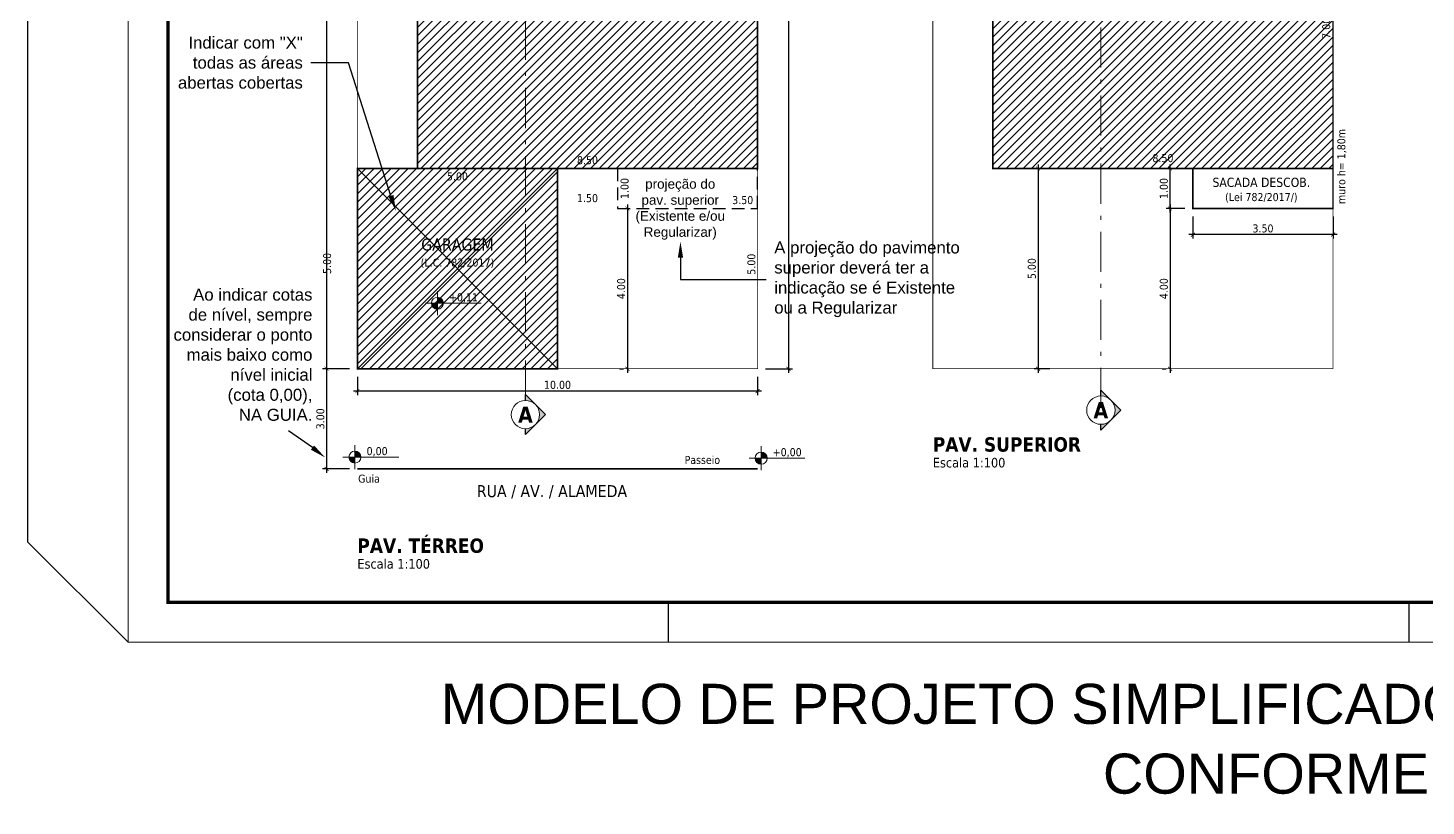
# Model space of a CAD drawing. Extents: x 1213.3 to 1311.5, y 1171.4 to 1217.5.
# Drawn here: x 1213.27 to 1248.2, y 1171.39 to 1190.81 of the extents above; entities that cross this region are included whole.
import ezdxf
from ezdxf import colors
from ezdxf.entities.mleader import LeaderData, LeaderLine
from ezdxf.enums import TextEntityAlignment as Align
from ezdxf.math import Vec2, Vec3

# ---------------------------------------------------------------- set-up
doc = ezdxf.new("R2010")
doc.units = 0
doc.linetypes.add('DASHED', pattern=[19.05, 12.7, -6.35])
doc.linetypes.add('Linha Para Cortes', pattern=[1.6, 1, -0.3, 0, -0.3])
doc.layers.add('NÃO MEXER', color=7, linetype='Continuous')
doc.layers.add('Observações - NÃO PLOTAR', color=200, linetype='Continuous', plot=False)
doc.styles.add('_arial decreto', font='arial.ttf')
doc.styles.add('_tahoma decreto', font='tahoma.ttf')
doc.dimstyles.new('100 COM LINHAS DECRETO', dxfattribs={"dimtxt": 0.2, "dimasz": 0.1, "dimexe": 0.1, "dimexo": 0.2, "dimgap": 0.05, "dimtad": 1, "dimzin": 4, "dimdsep": 46, "dimtxsty": '_tahoma decreto', "dimblk": 'ARCHTICK', "dimcen": 2, "dimdle": 0.1, "dimazin": 0, "dimtfac": 1, "dimtofl": 0, "dimtmove": 2, "dimatfit": 3, "dimldrblk": 'OPEN30', "dimfxl": 1, "dimtolj": 1, "dimtzin": 0, "dimarcsym": 0})
doc.dimstyles.new('100 SEM LINHAS DECRETO', dxfattribs={"dimtxt": 0.2, "dimasz": 0.1, "dimexe": 0.1, "dimexo": 0.2, "dimgap": 0.05, "dimtad": 1, "dimzin": 4, "dimdsep": 46, "dimtxsty": '_tahoma decreto', "dimblk": 'ARCHTICK', "dimcen": 2, "dimdle": 0.1, "dimse1": 1, "dimse2": 1, "dimsd1": 1, "dimsd2": 1, "dimazin": 0, "dimtfac": 1, "dimtofl": 0, "dimtmove": 2, "dimatfit": 3, "dimldrblk": 'OPEN30', "dimfxl": 1, "dimtolj": 1, "dimtzin": 0, "dimarcsym": 0})

# ---------------------------------------------------------------- blocks, each defined once
blk = doc.blocks.new('_ArchTick')
at = {"color": 0, "linetype": 'ByBlock', "const_width": 0.15}
blk.add_lwpolyline([(-0.5, -0.5), (0.5, 0.5)], dxfattribs=at)
blk = doc.blocks.new('*D8')
at = {"color": 0, "lineweight": -2, "transparency": 16777216}
for p, q in [((1221.302, 1207.303), (1220.632, 1207.303)), ((1220.732, 1207.403), (1220.732, 1182.203)), ((1221.302, 1182.303), (1220.632, 1182.303))]:
    blk.add_line(p, q, dxfattribs=at)
at = {"layer": 'Defpoints', "color": 0, "ltscale": 2, "transparency": 16777216}
for p in [(1221.502, 1207.303), (1220.732, 1182.303), (1221.502, 1182.303)]:
    blk.add_point(p, dxfattribs=at)
at = {"color": 0, "lineweight": -2, "ltscale": 2, "transparency": 16777216, "xscale": 0.1, "yscale": 0.1, "zscale": 0.1}
for p, rotation in [((1220.732, 1207.303), 90), ((1220.732, 1182.303), 270)]:
    blk.add_blockref('_ArchTick', p, dxfattribs=dict(at, rotation=rotation))
at = {"color": 0, "ltscale": 2, "transparency": 16777216, "insert": (1220.578, 1194.803), "char_height": 0.2, "attachment_point": 5, "rotation": 90, "style": '_tahoma decreto'}
blk.add_mtext('\\A1;25.00', dxfattribs=at)
blk = doc.blocks.new('_Open30')
at = {"color": 0, "linetype": 'ByBlock', "lineweight": -2}
for p, q in [((-1, 0.27), (0, 0)), ((0, 0), (-1, -0.27)), ((0, 0), (-1, 0))]:
    blk.add_line(p, q, dxfattribs=at)
blk = doc.blocks.new('*D18')
at = {"layer": 'Defpoints', "color": 0, "ltscale": 2, "transparency": 16777216}
for p in [(1231.502, 1202.301), (1231.502, 1187.303), (1231.502, 1187.303)]:
    blk.add_point(p, dxfattribs=at)
at = {"color": 0, "ltscale": 2, "transparency": 16777216, "insert": (1231.348, 1194.802), "char_height": 0.2, "attachment_point": 5, "rotation": 90, "style": '_tahoma decreto'}
blk.add_mtext('\\A1;15.00', dxfattribs=at)
blk = doc.blocks.new('*D19')
at = {"layer": 'Defpoints', "color": 0, "ltscale": 2, "transparency": 16777216}
for p in [(1231.502, 1187.303), (1231.502, 1182.303), (1231.502, 1182.303)]:
    blk.add_point(p, dxfattribs=at)
at = {"color": 0, "ltscale": 2, "transparency": 16777216, "insert": (1231.348, 1184.913), "char_height": 0.2, "attachment_point": 5, "rotation": 90, "style": '_tahoma decreto'}
blk.add_mtext('\\A1;5.00', dxfattribs=at)
blk = doc.blocks.new('*D28')
at = {"layer": 'Defpoints', "color": 0, "ltscale": 2, "transparency": 16777216}
for p in [(1223.037, 1198.303), (1223.374, 1198.303), (1223.037, 1187.303)]:
    blk.add_point(p, dxfattribs=at)
at = {"color": 0, "ltscale": 2, "transparency": 16777216, "insert": (1223.22, 1192.803), "char_height": 0.2, "attachment_point": 5, "rotation": 90, "style": '_tahoma decreto'}
blk.add_mtext('\\A1;11.00', dxfattribs=at)
blk = doc.blocks.new('*D29')
at = {"layer": 'Defpoints', "color": 0, "ltscale": 2, "transparency": 16777216}
for p in [(1223.002, 1187.354), (1223.002, 1187.303), (1231.502, 1187.303)]:
    blk.add_point(p, dxfattribs=at)
at = {"color": 0, "ltscale": 2, "transparency": 16777216, "insert": (1227.252, 1187.508), "char_height": 0.2, "attachment_point": 5, "style": '_tahoma decreto'}
blk.add_mtext('\\A1;8.50', dxfattribs=at)
blk = doc.blocks.new('*D30')
at = {"layer": 'Defpoints', "color": 0, "ltscale": 2, "transparency": 16777216}
for p in [(1221.502, 1187.303), (1226.502, 1187.303), (1226.502, 1186.95)]:
    blk.add_point(p, dxfattribs=at)
at = {"color": 0, "ltscale": 2, "transparency": 16777216, "insert": (1224.002, 1187.104), "char_height": 0.2, "attachment_point": 5, "style": '_tahoma decreto'}
blk.add_mtext('\\A1;5.00', dxfattribs=at)
blk = doc.blocks.new('*D31')
at = {"layer": 'Defpoints', "color": 0, "ltscale": 2, "transparency": 16777216}
for p in [(1220.532, 1187.434), (1220.901, 1187.434), (1220.532, 1182.434)]:
    blk.add_point(p, dxfattribs=at)
at = {"color": 0, "ltscale": 2, "transparency": 16777216, "insert": (1220.747, 1184.934), "char_height": 0.2, "attachment_point": 5, "rotation": 90, "style": '_tahoma decreto'}
blk.add_mtext('\\A1;5.00', dxfattribs=at)
blk = doc.blocks.new('*D32')
at = {"layer": 'Defpoints', "color": 0, "ltscale": 2, "transparency": 16777216}
for p in [(1228.002, 1186.407), (1228.002, 1186.303), (1231.502, 1186.303)]:
    blk.add_point(p, dxfattribs=at)
at = {"color": 0, "ltscale": 2, "transparency": 16777216, "insert": (1231.13, 1186.513), "char_height": 0.2, "attachment_point": 5, "style": '_tahoma decreto'}
blk.add_mtext('\\A1;3.50', dxfattribs=at)
blk = doc.blocks.new('*D33')
at = {"layer": 'Defpoints', "color": 0, "ltscale": 2, "transparency": 16777216}
for p in [(1226.502, 1186.407), (1226.502, 1186.407), (1228.002, 1186.303)]:
    blk.add_point(p, dxfattribs=at)
at = {"color": 0, "ltscale": 2, "transparency": 16777216, "insert": (1227.252, 1186.561), "char_height": 0.2, "attachment_point": 5, "style": '_tahoma decreto'}
blk.add_mtext('\\A1;1.50', dxfattribs=at)
blk = doc.blocks.new('*D34')
at = {"layer": 'Defpoints', "color": 0, "ltscale": 2, "transparency": 16777216}
for p in [(1228.002, 1187.303), (1228.002, 1186.303), (1228.334, 1186.303)]:
    blk.add_point(p, dxfattribs=at)
at = {"color": 0, "ltscale": 2, "transparency": 16777216, "insert": (1228.18, 1186.803), "char_height": 0.2, "attachment_point": 5, "rotation": 90, "style": '_tahoma decreto'}
blk.add_mtext('\\A1;1.00', dxfattribs=at)
blk = doc.blocks.new('*D35')
at = {"color": 0, "lineweight": -2, "transparency": 16777216}
for p, q in [((1221.502, 1182.103), (1221.502, 1181.646)), ((1231.502, 1182.103), (1231.502, 1181.646)), ((1231.602, 1181.746), (1221.402, 1181.746))]:
    blk.add_line(p, q, dxfattribs=at)
at = {"layer": 'Defpoints', "color": 0, "ltscale": 2, "transparency": 16777216}
for p in [(1221.502, 1182.303), (1231.502, 1182.303), (1221.502, 1181.746)]:
    blk.add_point(p, dxfattribs=at)
at = {"color": 0, "lineweight": -2, "ltscale": 2, "transparency": 16777216, "xscale": 0.1, "yscale": 0.1, "zscale": 0.1, "rotation": 180}
blk.add_blockref('_ArchTick', (1221.502, 1181.746), dxfattribs=at)
at = {"color": 0, "lineweight": -2, "ltscale": 2, "transparency": 16777216, "xscale": 0.1, "yscale": 0.1, "zscale": 0.1}
blk.add_blockref('_ArchTick', (1231.502, 1181.746), dxfattribs=at)
at = {"color": 0, "ltscale": 2, "transparency": 16777216, "insert": (1226.502, 1181.9), "char_height": 0.2, "attachment_point": 5, "style": '_tahoma decreto'}
blk.add_mtext('\\A1;10.00', dxfattribs=at)
blk = doc.blocks.new('*D36')
at = {"color": 0, "lineweight": -2, "transparency": 16777216}
for p, q in [((1231.702, 1207.303), (1232.372, 1207.303)), ((1232.272, 1207.403), (1232.272, 1182.203)), ((1231.702, 1182.303), (1232.372, 1182.303))]:
    blk.add_line(p, q, dxfattribs=at)
at = {"layer": 'Defpoints', "color": 0, "ltscale": 2, "transparency": 16777216}
for p in [(1231.502, 1207.303), (1231.502, 1182.303), (1232.272, 1182.303)]:
    blk.add_point(p, dxfattribs=at)
at = {"color": 0, "lineweight": -2, "ltscale": 2, "transparency": 16777216, "xscale": 0.1, "yscale": 0.1, "zscale": 0.1}
for p, rotation in [((1232.272, 1207.303), 90), ((1232.272, 1182.303), 270)]:
    blk.add_blockref('_ArchTick', p, dxfattribs=dict(at, rotation=rotation))
at = {"color": 0, "ltscale": 2, "transparency": 16777216, "insert": (1232.118, 1194.803), "char_height": 0.2, "attachment_point": 5, "rotation": 90, "style": '_tahoma decreto'}
blk.add_mtext('\\A1;25.00', dxfattribs=at)
blk = doc.blocks.new('*D37')
at = {"color": 0, "lineweight": -2, "transparency": 16777216}
for p, q in [((1228.248, 1186.403), (1228.248, 1182.203)), ((1228.048, 1186.303), (1228.148, 1186.303)), ((1228.048, 1182.303), (1228.148, 1182.303))]:
    blk.add_line(p, q, dxfattribs=at)
at = {"layer": 'Defpoints', "color": 0, "ltscale": 2, "transparency": 16777216}
for p in [(1228.248, 1186.303), (1228.248, 1182.303), (1228.248, 1182.303)]:
    blk.add_point(p, dxfattribs=at)
at = {"color": 0, "lineweight": -2, "ltscale": 2, "transparency": 16777216, "xscale": 0.1, "yscale": 0.1, "zscale": 0.1}
for p, rotation in [((1228.248, 1186.303), 90), ((1228.248, 1182.303), 270)]:
    blk.add_blockref('_ArchTick', p, dxfattribs=dict(at, rotation=rotation))
at = {"color": 0, "ltscale": 2, "transparency": 16777216, "insert": (1228.094, 1184.303), "char_height": 0.2, "attachment_point": 5, "rotation": 90, "style": '_tahoma decreto'}
blk.add_mtext('\\A1;4.00', dxfattribs=at)
blk = doc.blocks.new('*D39')
at = {"color": 0, "lineweight": -2, "transparency": 16777216}
for p, q in [((1242.38, 1186.103), (1242.38, 1185.551)), ((1245.88, 1186.103), (1245.88, 1185.551)), ((1245.98, 1185.651), (1242.28, 1185.651))]:
    blk.add_line(p, q, dxfattribs=at)
at = {"layer": 'Defpoints', "color": 0, "ltscale": 2, "transparency": 16777216}
for p in [(1242.38, 1186.303), (1245.88, 1186.303), (1242.38, 1185.651)]:
    blk.add_point(p, dxfattribs=at)
at = {"color": 0, "lineweight": -2, "ltscale": 2, "transparency": 16777216, "xscale": 0.1, "yscale": 0.1, "zscale": 0.1, "rotation": 180}
blk.add_blockref('_ArchTick', (1242.38, 1185.651), dxfattribs=at)
at = {"color": 0, "lineweight": -2, "ltscale": 2, "transparency": 16777216, "xscale": 0.1, "yscale": 0.1, "zscale": 0.1}
blk.add_blockref('_ArchTick', (1245.88, 1185.651), dxfattribs=at)
at = {"color": 0, "ltscale": 2, "transparency": 16777216, "insert": (1244.13, 1185.805), "char_height": 0.2, "attachment_point": 5, "style": '_tahoma decreto'}
blk.add_mtext('\\A1;3.50', dxfattribs=at)
blk = doc.blocks.new('*D40')
at = {"color": 0, "lineweight": -2, "transparency": 16777216}
for p, q in [((1241.807, 1186.203), (1241.807, 1187.403)), ((1242.18, 1187.303), (1241.707, 1187.303)), ((1242.18, 1186.303), (1241.707, 1186.303))]:
    blk.add_line(p, q, dxfattribs=at)
at = {"layer": 'Defpoints', "color": 0, "ltscale": 2, "transparency": 16777216}
for p in [(1241.807, 1187.303), (1242.38, 1187.303), (1242.38, 1186.303)]:
    blk.add_point(p, dxfattribs=at)
at = {"color": 0, "lineweight": -2, "ltscale": 2, "transparency": 16777216, "xscale": 0.1, "yscale": 0.1, "zscale": 0.1}
for p, rotation in [((1241.807, 1187.303), 90), ((1241.807, 1186.303), 270)]:
    blk.add_blockref('_ArchTick', p, dxfattribs=dict(at, rotation=rotation))
at = {"color": 0, "ltscale": 2, "transparency": 16777216, "insert": (1241.653, 1186.803), "char_height": 0.2, "attachment_point": 5, "rotation": 90, "style": '_tahoma decreto'}
blk.add_mtext('\\A1;1.00', dxfattribs=at)
blk = doc.blocks.new('*D41')
at = {"color": 0, "lineweight": -2, "transparency": 16777216}
for p, q in [((1241.807, 1186.403), (1241.807, 1182.203)), ((1242.18, 1186.303), (1241.707, 1186.303)), ((1241.607, 1182.303), (1241.707, 1182.303))]:
    blk.add_line(p, q, dxfattribs=at)
at = {"layer": 'Defpoints', "color": 0, "ltscale": 2, "transparency": 16777216}
for p in [(1242.38, 1186.303), (1241.807, 1182.303), (1241.807, 1182.303)]:
    blk.add_point(p, dxfattribs=at)
at = {"color": 0, "lineweight": -2, "ltscale": 2, "transparency": 16777216, "xscale": 0.1, "yscale": 0.1, "zscale": 0.1}
for p, rotation in [((1241.807, 1186.303), 90), ((1241.807, 1182.303), 270)]:
    blk.add_blockref('_ArchTick', p, dxfattribs=dict(at, rotation=rotation))
at = {"color": 0, "ltscale": 2, "transparency": 16777216, "insert": (1241.653, 1184.303), "char_height": 0.2, "attachment_point": 5, "rotation": 90, "style": '_tahoma decreto'}
blk.add_mtext('\\A1;4.00', dxfattribs=at)
blk = doc.blocks.new('*D42')
at = {"color": 0, "lineweight": -2, "transparency": 16777216}
for p, q in [((1238.509, 1187.403), (1238.509, 1182.203)), ((1238.822, 1187.303), (1238.409, 1187.303)), ((1238.807, 1182.303), (1238.409, 1182.303))]:
    blk.add_line(p, q, dxfattribs=at)
at = {"layer": 'Defpoints', "color": 0, "ltscale": 2, "transparency": 16777216}
for p in [(1239.022, 1187.303), (1238.509, 1182.303), (1239.007, 1182.303)]:
    blk.add_point(p, dxfattribs=at)
at = {"color": 0, "lineweight": -2, "ltscale": 2, "transparency": 16777216, "xscale": 0.1, "yscale": 0.1, "zscale": 0.1}
for p, rotation in [((1238.509, 1187.303), 90), ((1238.509, 1182.303), 270)]:
    blk.add_blockref('_ArchTick', p, dxfattribs=dict(at, rotation=rotation))
at = {"color": 0, "ltscale": 2, "transparency": 16777216, "insert": (1238.355, 1184.803), "char_height": 0.2, "attachment_point": 5, "rotation": 90, "style": '_tahoma decreto'}
blk.add_mtext('\\A1;5.00', dxfattribs=at)
blk = doc.blocks.new('*D50')
at = {"layer": 'Defpoints', "color": 0, "ltscale": 2, "transparency": 16777216}
for p in [(1237.38, 1198.304), (1237.38, 1187.303), (1237.753, 1187.303)]:
    blk.add_point(p, dxfattribs=at)
at = {"color": 0, "ltscale": 2, "transparency": 16777216, "insert": (1237.598, 1192.803), "char_height": 0.2, "attachment_point": 5, "rotation": 90, "style": '_tahoma decreto'}
blk.add_mtext('\\A1;11.00', dxfattribs=at)
blk = doc.blocks.new('*D52')
at = {"layer": 'Defpoints', "color": 0, "ltscale": 2, "transparency": 16777216}
for p in [(1245.88, 1194.303), (1245.865, 1187.303), (1245.88, 1187.303)]:
    blk.add_point(p, dxfattribs=at)
at = {"color": 0, "ltscale": 2, "transparency": 16777216, "insert": (1245.711, 1190.803), "char_height": 0.2, "attachment_point": 5, "rotation": 90, "style": '_tahoma decreto'}
blk.add_mtext('\\A1;7.00', dxfattribs=at)
blk = doc.blocks.new('*D53')
at = {"layer": 'Defpoints', "color": 0, "ltscale": 2, "transparency": 16777216}
for p in [(1245.88, 1187.405), (1237.38, 1187.303), (1245.88, 1187.303)]:
    blk.add_point(p, dxfattribs=at)
at = {"color": 0, "ltscale": 2, "transparency": 16777216, "insert": (1241.63, 1187.56), "char_height": 0.2, "attachment_point": 5, "style": '_tahoma decreto'}
blk.add_mtext('\\A1;8.50', dxfattribs=at)
blk = doc.blocks.new('*D80')
at = {"color": 0, "lineweight": -2, "transparency": 16777216}
for p, q in [((1221.302, 1182.303), (1220.632, 1182.303)), ((1220.732, 1182.403), (1220.732, 1179.703)), ((1221.302, 1179.803), (1220.632, 1179.803))]:
    blk.add_line(p, q, dxfattribs=at)
at = {"layer": 'Defpoints', "color": 0, "ltscale": 2, "transparency": 16777216}
for p in [(1221.502, 1182.303), (1220.732, 1179.803), (1221.502, 1179.803)]:
    blk.add_point(p, dxfattribs=at)
at = {"color": 0, "lineweight": -2, "ltscale": 2, "transparency": 16777216, "xscale": 0.1, "yscale": 0.1, "zscale": 0.1}
for p, rotation in [((1220.732, 1182.303), 90), ((1220.732, 1179.803), 270)]:
    blk.add_blockref('_ArchTick', p, dxfattribs=dict(at, rotation=rotation))
at = {"color": 0, "ltscale": 2, "transparency": 16777216, "insert": (1220.578, 1181.053), "char_height": 0.2, "attachment_point": 5, "rotation": 90, "style": '_tahoma decreto'}
blk.add_mtext('\\A1;3.00', dxfattribs=at)
blk = doc.blocks.new('NÃO PLOTAR')
at = {"layer": 'Observações - NÃO PLOTAR', "color": 200}
blk.add_lwpolyline([(1220.38, 1180.335), (1219.78, 1180.754)], dxfattribs=at)
blk.add_solid([(1220.421, 1180.387), (1220.695, 1180.088), (1220.339, 1180.282)], dxfattribs=at)
at = {"layer": 'Observações - NÃO PLOTAR', "color": 200, "insert": (1220.379, 1184.304), "char_height": 0.3, "width": 3.48512, "attachment_point": 3, "style": '_arial decreto'}
blk.add_mtext('Ao indicar cotas de nível, sempre considerar o ponto mais baixo como nível inicial \\P(cota 0,00), \\PNA GUIA.', dxfattribs=at)
at = {"layer": 'Observações - NÃO PLOTAR', "color": 200}
ml = blk.add_multileader_mtext('Standard', dxfattribs=at)
ml.set_content('Indicar com "X" todas as áreas abertas cobertas', color=200, style='_arial decreto')
ml.set_leader_properties(linetype='ByLayer', lineweight=-1)
ml.build(insert=Vec2(0, 0))
ml.multileader.update_dxf_attribs({"text_left_attachment_type": 2, "text_right_attachment_type": 2, "text_top_attachment_type": 0, "text_bottom_attachment_type": 0, "dogleg_length": 0.1, "arrow_head_size": 0.4})
ctx = ml.context
ctx.base_point, ctx.char_height, ctx.arrow_head_size, ctx.landing_gap_size, ctx.plane_origin = Vec3(1216.849, 1189.944), 0.3, 0.4, 0.2, Vec3(1218.601, 1186.865)
ctx.left_attachment, ctx.right_attachment, ctx.text_align_type = 2, 2, 2
notes = []
notes.append((ctx, [(0, (1, 1, 0), (1221.278, 1189.944), (-1, 0), 0.939, [(0, [(1222.464, 1186.24)], 256, [])])]))
ctx.mtext.insert, ctx.mtext.width, ctx.mtext.defined_height, ctx.mtext.alignment, ctx.mtext.flow_direction = Vec3(1220.139, 1190.597), 3.22254, 1.575, 3, 5
ml = blk.add_multileader_mtext('Standard', dxfattribs=at)
ml.set_content('A projeção do pavimento superior deverá ter a indicação se é Existente ou a Regularizar', color=200, style='_arial decreto')
ml.set_leader_properties(linetype='ByLayer', lineweight=-1)
ml.build(insert=Vec2(0, 0))
ml.multileader.update_dxf_attribs({"text_left_attachment_type": 2, "text_right_attachment_type": 2, "text_top_attachment_type": 0, "text_bottom_attachment_type": 0, "dogleg_length": 0.1, "arrow_head_size": 0.4})
ctx = ml.context
ctx.base_point, ctx.char_height, ctx.arrow_head_size, ctx.landing_gap_size, ctx.plane_origin = Vec3(1231.718, 1184.535), 0.3, 0.4, 0.2, Vec3(1234.981, 1188.651)
ctx.left_attachment, ctx.right_attachment = 2, 2
notes.append((ctx, [(0, (1, 1, 0), (1229.576, 1184.535), (1, 0), 2.143, [(0, [(1229.574, 1185.476)], 256, [])])]))
ctx.mtext.insert, ctx.mtext.width, ctx.mtext.defined_height, ctx.mtext.flow_direction = Vec3(1231.918, 1185.481), 4.75026, 1.743, 5
for ctx, leaders in notes:
    for number, flags, end, landing, length, lines in leaders:
        leader = LeaderData()
        leader.index, (leader.has_last_leader_line, leader.has_dogleg_vector, leader.attachment_direction) = number, flags
        leader.last_leader_point, leader.dogleg_vector, leader.dogleg_length = Vec3(end), Vec3(landing), length
        for number, points, colour, breaks in lines:
            line = LeaderLine()
            line.index, line.vertices, line.color, line.breaks = number, Vec3.list(points), colors.encode_raw_color(colour), breaks
            leader.lines.append(line)
        ctx.leaders.append(leader)

msp = doc.modelspace()

# ---------------------------------------------------------------- hatches: boundary and pattern name
h = msp.add_hatch()
h.set_pattern_fill('_USER,_I', color=160, scale=0.15, angle=45, style=2, pattern_type=0)
h.set_pattern_definition([(45, (1015.88674, 1217.6896), (-0.10606602, 0.10606602), [])])
h.paths.add_polyline_path([(1228.6059, 1202.3012), (1231.5021, 1202.3012), (1231.5021, 1187.3033), (1223.0021, 1187.3033), (1223.0021, 1198.3033), (1228.6059, 1198.3033)])
at = {"true_color": 0x38e000}
h = msp.add_hatch(dxfattribs=at)
h.set_pattern_fill('_USER,_O', color=82, scale=0.15, angle=45, pattern_type=0)
h.set_pattern_definition([(45, (1022.67417, 1240.1896), (-0.10606602, 0.10606602), [])])
h.paths.add_polyline_path([(1237.3797, 1198.3036), (1241.3797, 1198.3036), (1241.3797, 1194.3036), (1245.8797, 1194.3033), (1245.8797, 1187.3033), (1237.3797, 1187.3033)])
h = msp.add_hatch(dxfattribs=at)
h.set_pattern_fill('_USER,_O', color=82, scale=0.15, angle=45, pattern_type=0)
h.set_pattern_definition([(45, (1020.88674, 1240.1896), (-0.10606602, 0.10606602), [])])
h.paths.add_polyline_path([(1221.5021, 1187.3033), (1226.5021, 1187.3033), (1226.5021, 1182.3033), (1221.5021, 1182.3033)])
h = msp.add_hatch(color=7)
h.dxf.hatch_style = 1
h.paths.add_polyline_path([(1223.5018, 1184.0888), (1223.5018, 1183.9388), (1223.6518, 1183.9388, 0.4142136)])
h.paths.add_polyline_path([(1223.5018, 1183.9388), (1223.3518, 1183.9388, 0.4142136), (1223.5018, 1183.7888)])
h = msp.add_hatch(color=7)
h.dxf.hatch_style = 1
h.paths.add_polyline_path([(1225.9515, 1181.4097, -0.1989124), (1226.055, 1181.1597, -0.1989124), (1225.9515, 1180.9097), (1226.2015, 1181.1597)])
h.paths.add_polyline_path([(1225.7015, 1181.6597), (1225.7015, 1181.5132, -0.1989124), (1225.9515, 1181.4097)])
h.paths.add_polyline_path([(1225.9515, 1180.9097, -0.1989124), (1225.7015, 1180.8061), (1225.7015, 1180.6597)])
h = msp.add_hatch(color=7)
h.dxf.hatch_style = 1
h.paths.add_polyline_path([(1240.329, 1181.5192, -0.1989124), (1240.4326, 1181.2692, -0.1989124), (1240.329, 1181.0192), (1240.579, 1181.2692)])
h.paths.add_polyline_path([(1240.079, 1181.7692), (1240.079, 1181.6227, -0.1989124), (1240.329, 1181.5192)])
h.paths.add_polyline_path([(1240.329, 1181.0192, -0.1989124), (1240.079, 1180.9156), (1240.079, 1180.7692)])
h = msp.add_hatch(color=7)
h.dxf.hatch_style = 1
h.paths.add_polyline_path([(1221.4423, 1180.2474), (1221.4423, 1180.0974), (1221.5923, 1180.0974, 0.4142136)])
h.paths.add_polyline_path([(1221.4423, 1180.0974), (1221.2923, 1180.0974, 0.4142136), (1221.4423, 1179.9474)])
h = msp.add_hatch(color=7)
h.dxf.hatch_style = 1
h.paths.add_polyline_path([(1231.5907, 1180.2211), (1231.5907, 1180.0711), (1231.7407, 1180.0711, 0.4142136)])
h.paths.add_polyline_path([(1231.5907, 1180.0711), (1231.4407, 1180.0711, 0.4142136), (1231.5907, 1179.9211)])

# ---------------------------------------------------------------- linework, layer by layer
at = {"color": 7, "linetype": 'Linha Para Cortes', "lineweight": 0}
for p, q in [((1225.7015, 1181.5132), (1225.7015, 1208.2446)), ((1240.079, 1181.3244), (1240.079, 1207.4943))]:
    msp.add_line(p, q, dxfattribs=at)
at = {"color": 7}
for p, q in [((1221.5021, 1187.3033), (1226.5021, 1182.3033)), ((1226.5021, 1187.3033), (1221.5021, 1182.3033)), ((1229.271, 1176.4733), (1229.271, 1175.4733)), ((1247.771, 1176.4733), (1247.771, 1175.4733))]:
    msp.add_line(p, q, dxfattribs=at)
at = {"color": 7, "linetype": 'Continuous', "lineweight": 0}
for p, q in [((1223.5018, 1183.6388), (1223.5018, 1184.2388)), ((1223.2018, 1183.9388), (1224.5948, 1183.9388)), ((1221.4423, 1179.7974), (1221.4423, 1180.3974)), ((1221.1423, 1180.0974), (1222.5354, 1180.0974)), ((1231.2907, 1180.0711), (1232.6837, 1180.0711)), ((1231.5907, 1179.7711), (1231.5907, 1180.3711))]:
    msp.add_line(p, q, dxfattribs=at)
at = {"color": 7, "lineweight": 9}
for points in [[(1215.771, 1175.4733), (1215.771, 1214.4733)], [(1303.271, 1205.4733), (1304.771, 1205.4733), (1304.771, 1175.4733), (1215.771, 1175.4733), (1215.771, 1175.4733)]]:
    msp.add_lwpolyline(points, dxfattribs=at)
at = {"color": 7, "lineweight": 9, "const_width": 0.08}
for points in [[(1216.771, 1176.4733), (1302.271, 1176.4733), (1302.271, 1204.4733), (1302.271, 1204.4733), (1302.271, 1213.4733), (1216.771, 1213.4733), (1216.771, 1176.4733), (1216.771, 1176.4733)], [(1216.771, 1204.4733), (1216.771, 1176.4733), (1216.771, 1176.4733)]]:
    msp.add_lwpolyline(points, dxfattribs=at)
at = {"color": 7}
for points, const_width in [([(1221.5021, 1207.3033), (1231.5021, 1207.3033), (1231.5021, 1182.3033), (1221.5021, 1182.3033)], 0.02), ([(1235.8797, 1207.3033), (1245.8797, 1207.3033), (1245.8797, 1182.3033), (1235.8797, 1182.3033)], 0.02), ([(1223.0021, 1200.3033), (1228.6059, 1200.3033), (1228.6059, 1202.3012), (1231.5021, 1202.3012), (1231.5021, 1187.3033), (1223.0021, 1187.3033)], 0.04), ([(1221.5021, 1187.3033), (1226.5021, 1187.3033), (1226.5021, 1182.3033), (1221.5021, 1182.3033)], 0.04), ([(1242.3797, 1186.3033), (1245.8797, 1186.3033), (1245.8797, 1187.3033), (1242.3797, 1187.3033)], 0.04)]:
    msp.add_lwpolyline(points, close=True, dxfattribs=dict(at, const_width=const_width))
for points in [[(1215.771, 1175.4733), (1213.271, 1177.9733), (1213.271, 1202.9733), (1215.771, 1205.4733)], [(1225.7015, 1181.5132), (1225.7015, 1181.6597), (1226.2015, 1181.1597), (1225.7015, 1180.6597), (1225.7015, 1180.8061)], [(1240.079, 1181.6227), (1240.079, 1181.7692), (1240.579, 1181.2692), (1240.079, 1180.7692), (1240.079, 1180.9156)]]:
    msp.add_lwpolyline(points, dxfattribs=at)
at = {"color": 7, "const_width": 0.04}
for points in [[(1237.3797, 1198.3036), (1237.3797, 1198.3036), (1241.3797, 1198.3036), (1241.3797, 1194.3036), (1245.8797, 1194.3033), (1245.8797, 1187.3033), (1237.3797, 1187.3033), (1237.3797, 1198.3036)], [(1231.5021, 1179.8033), (1221.5021, 1179.8033)]]:
    msp.add_lwpolyline(points, dxfattribs=at)
at = {"color": 7, "linetype": 'DASHED', "ltscale": 0.025}
msp.add_lwpolyline([(1228.0021, 1187.3033), (1228.0021, 1186.3033), (1231.5021, 1186.3033), (1231.5021, 1187.3033)], dxfattribs=at)
at = {"color": 7, "linetype": 'Continuous', "lineweight": 0}
for centre, radius in [((1223.5018, 1183.9388), 0.15), ((1225.7015, 1181.1597), 0.3536), ((1240.079, 1181.2692), 0.3536), ((1221.4423, 1180.0974), 0.15), ((1231.5907, 1180.0711), 0.15)]:
    msp.add_circle(centre, radius, dxfattribs=at)
at = {"layer": 'NÃO MEXER', "color": 7, "lineweight": 9, "const_width": 0.000001}
msp.add_lwpolyline([(1216.771, 1176.4733), (1302.271, 1176.4733), (1302.271, 1204.4733), (1284.771, 1204.4733)], dxfattribs=at)

# ---------------------------------------------------------------- block references
at = {"layer": 'Observações - NÃO PLOTAR', "ltscale": 2}
msp.add_blockref('NÃO PLOTAR', (0, 0), dxfattribs=at)

# ---------------------------------------------------------------- texts
at = {"color": 7, "linetype": 'Continuous', "lineweight": 0, "style": '_tahoma decreto'}
for s, height, p in [('Passeio', 0.2, (1229.6776, 1179.9271)), ('RUA / AV. / ALAMEDA', 0.3, (1224.4855, 1179.0974))]:
    msp.add_text(s, height=height, dxfattribs=at).set_placement(p)
at = {"ltscale": 2, "style": '_arial decreto'}
for s, p in [('MODELO DE PROJETO SIMPLIFICADO DE REGULARIZAÇÃO ONEROSA E REGULARIZAÇÃO - RESIDENCIAL', (1259.521, 1173.4366)), ('CONFORME ART. 13-A DA LC Nº 782/2017 E ALTERAÇÕES', (1259.521, 1171.6934))]:
    msp.add_text(s, height=1, dxfattribs=at).set_placement(p, align=Align.CENTER)
at = {"color": 7, "insert": (1245.9877, 1186.4158), "char_height": 0.2, "attachment_point": 1, "rotation": 90, "style": '_arial decreto'}
msp.add_mtext('\\pxql;{\\fTahoma|b0|i0|c0|p34;muro h= 1,80m}', dxfattribs=at)
at = {"color": 7, "insert": (1228.1393, 1187.0379), "char_height": 0.24, "width": 2.860355, "attachment_point": 1, "style": '_arial decreto'}
msp.add_mtext('\\pxqc;projeção do\\Ppav. superior \\P(Existente e/ou Regularizar)', dxfattribs=at)
at = {"color": 7, "linetype": 'Continuous', "lineweight": 0, "style": '_tahoma decreto'}
for s, insert, char_height, width, attachment_point in [('\\pxqc;{\\H0.766667x;SACADA DESCOB.\\H0.869565x; \\P(Lei 782/2017/)}', (1244.0885, 1186.7633), 0.3, 3.274244, 5), ('\\pxqc;Guia ', (1218.043, 1179.5569), 0.2, 7.5, 4)]:
    msp.add_mtext(s, dxfattribs=dict(at, insert=insert, char_height=char_height, width=width, attachment_point=attachment_point))
for s, insert, char_height, attachment_point in [('\\pxqc;GARAGEM\\P{\\H0.666667x;(L.C. 782/2017)}', (1224.0021, 1185.1872), 0.3, 5), ('\\pxql;+0,11', (1223.7916, 1183.9562), 0.2, 7), ('{\\fTahoma|b1|i0|c0|p34;A}', (1240.079, 1181.2692), 0.4, 5), ('{\\fTahoma|b1|i0|c0|p34;A}', (1225.7015, 1181.1597), 0.4, 5), ('\\pxql;{\\fTahoma|b1|i0|c0|p34;PAV. SUPERIOR}', (1235.8797, 1180.226), 0.36, 7), ('\\pxql;0,00', (1221.7322, 1180.1149), 0.2, 7), ('\\pxql;+0,00', (1231.8805, 1180.0885), 0.2, 7), ('\\pxql;Escala 1:100', (1235.8797, 1179.8342), 0.24, 7), ('{\\fTahoma|b1|i0|c0|p34;PAV. TÉRREO}', (1221.5021, 1177.6987), 0.36, 7), ('\\pxql;Escala 1:100', (1221.5021, 1177.3068), 0.24, 7)]:
    msp.add_mtext(s, dxfattribs=dict(at, insert=insert, char_height=char_height, attachment_point=attachment_point))

# ---------------------------------------------------------------- dimensions: what is measured, and where the dimension line sits
at = {"color": 7}
for base, p1, p2, dimstyle, picture, middle in [((1220.732, 1182.3033), (1221.5021, 1207.3033), (1221.5021, 1182.3033), '100 COM LINHAS DECRETO', '*D8', (1220.5778, 1194.8033)), ((1232.2722, 1182.3033), (1231.5021, 1207.3033), (1231.5021, 1182.3033), '100 COM LINHAS DECRETO', '*D36', (1232.1181, 1194.8033)), ((1231.5021, 1187.3033), (1231.5021, 1202.3012), (1231.5021, 1187.3033), '100 SEM LINHAS DECRETO', '*D18', (1231.348, 1194.8023)), ((1223.3745, 1198.3033), (1223.0373, 1187.3033), (1223.0373, 1198.3033), '100 SEM LINHAS DECRETO', '*D28', (1223.2204, 1192.8033)), ((1237.7525, 1187.3033), (1237.3797, 1198.3036), (1237.3797, 1187.3033), '100 SEM LINHAS DECRETO', '*D50', (1237.5984, 1192.8035)), ((1245.8648, 1187.3033), (1245.8797, 1194.3033), (1245.8797, 1187.3033), '100 SEM LINHAS DECRETO', '*D52', (1245.7107, 1190.8033)), ((1220.9013, 1187.434), (1220.532, 1182.434), (1220.532, 1187.434), '100 SEM LINHAS DECRETO', '*D31', (1220.7472, 1184.934)), ((1238.5089, 1182.3033), (1239.0222, 1187.3033), (1239.0072, 1182.3033), '100 COM LINHAS DECRETO', '*D42', (1238.3548, 1184.8033)), ((1241.8073, 1187.3033), (1242.3797, 1186.3033), (1242.3797, 1187.3033), '100 COM LINHAS DECRETO', '*D40', (1241.6532, 1186.8033)), ((1228.3342, 1186.3033), (1228.0021, 1187.3033), (1228.0021, 1186.3033), '100 SEM LINHAS DECRETO', '*D34', (1228.1801, 1186.8033)), ((1228.2477, 1182.3033), (1228.2477, 1186.3033), (1228.2477, 1182.3033), '100 COM LINHAS DECRETO', '*D37', (1228.0936, 1184.3033)), ((1241.8073, 1182.3033), (1242.3797, 1186.3033), (1241.8073, 1182.3033), '100 COM LINHAS DECRETO', '*D41', (1241.6532, 1184.3033))]:
    dim = msp.add_linear_dim(base=base, p1=p1, p2=p2, angle=90, dimstyle=dimstyle, dxfattribs=at)
    dim.commit()
    dim.dimension.update_dxf_attribs({"geometry": picture, "text_midpoint": middle})
for base, p1, p2, dimstyle, picture, middle in [((1223.0021, 1187.3537), (1231.5021, 1187.3033), (1223.0021, 1187.3033), '100 SEM LINHAS DECRETO', '*D29', (1227.2521, 1187.5083)), ((1245.8797, 1187.4053), (1237.3797, 1187.3033), (1245.8797, 1187.3033), '100 SEM LINHAS DECRETO', '*D53', (1241.6297, 1187.5598)), ((1226.5021, 1186.9502), (1221.5021, 1187.3033), (1226.5021, 1187.3033), '100 SEM LINHAS DECRETO', '*D30', (1224.0021, 1187.1043)), ((1226.5021, 1186.4072), (1228.0021, 1186.3033), (1226.5021, 1186.4072), '100 SEM LINHAS DECRETO', '*D33', (1227.2521, 1186.5613)), ((1242.3797, 1185.6512), (1245.8797, 1186.3033), (1242.3797, 1186.3033), '100 COM LINHAS DECRETO', '*D39', (1244.1297, 1185.8054)), ((1221.5021, 1181.7459), (1231.5021, 1182.3033), (1221.5021, 1182.3033), '100 COM LINHAS DECRETO', '*D35', (1226.5021, 1181.9))]:
    dim = msp.add_linear_dim(base=base, p1=p1, p2=p2, dimstyle=dimstyle, dxfattribs=at)
    dim.commit()
    dim.dimension.update_dxf_attribs({"geometry": picture, "text_midpoint": middle})
dim = msp.add_linear_dim(base=(1231.5021, 1182.3033), p1=(1231.5021, 1187.3033), p2=(1231.5021, 1182.3033), angle=90, dimstyle='100 SEM LINHAS DECRETO', dxfattribs=at)
dim.commit()
dim.dimension.update_dxf_attribs({"geometry": '*D19', "text_midpoint": (1231.3476, 1184.9133), "dimtype": 160})
dim = msp.add_linear_dim(base=(1228.0021, 1186.4072), p1=(1231.5021, 1186.3033), p2=(1228.0021, 1186.3033), dimstyle='100 SEM LINHAS DECRETO', dxfattribs=at)
dim.commit()
dim.dimension.update_dxf_attribs({"geometry": '*D32', "text_midpoint": (1231.1302, 1186.5133), "dimtype": 160})
dim = msp.add_linear_dim(base=(1220.732, 1179.8033), p1=(1221.5021, 1182.3033), p2=(1221.5021, 1179.8033), angle=90, text='3.00', dimstyle='100 COM LINHAS DECRETO', dxfattribs=at)
dim.commit()
dim.dimension.update_dxf_attribs({"geometry": '*D80', "text_midpoint": (1220.5778, 1181.0533)})

doc.saveas('drawing.dxf')
